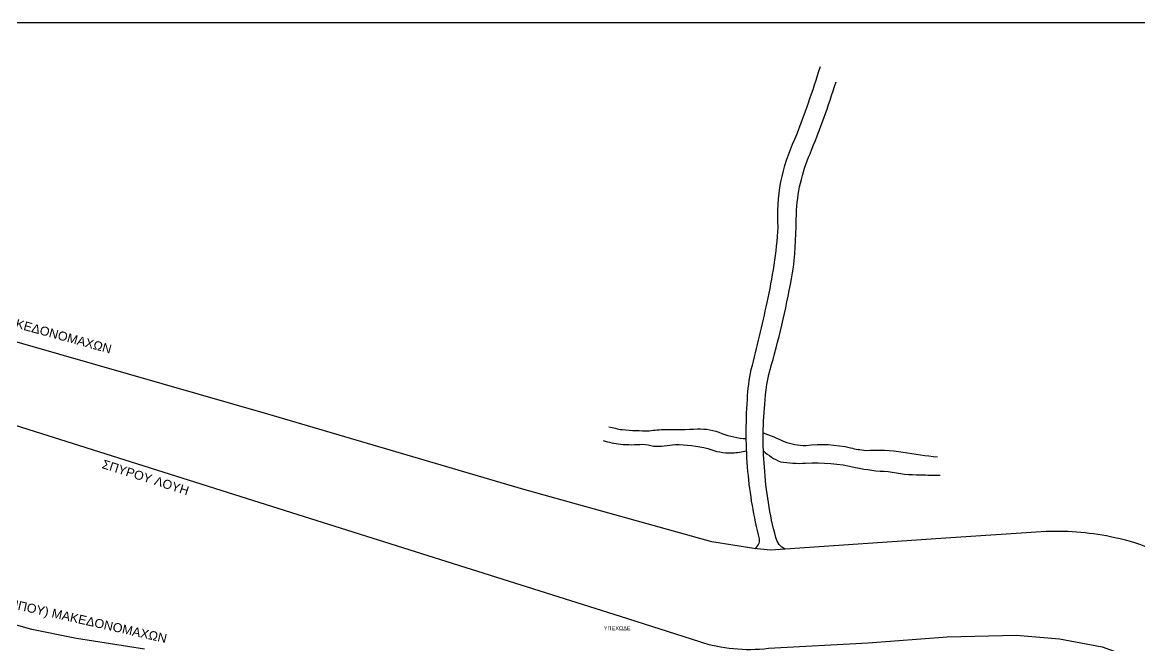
# Model space of a CAD drawing. Header units: millimetres. Extents: x 2999 to 5218, y 1863 to 2903.
# Drawn here: x 3547 to 4047, y 2610 to 2889 of the extents above; entities that cross this region are included whole.
import ezdxf

# ---------------------------------------------------------------- set-up
doc = ezdxf.new("R2010")
doc.units = ezdxf.units.MM
doc.header["$LTSCALE"] = 0.5
doc.layers.add('Επιγραφές - Σχήματα', color=7, linetype='Continuous')
doc.layers.add('Υπόβαθρο ΔΕΗ', color=7, linetype='Continuous')
doc.styles.get("Standard").update_dxf_attribs({"font": 'ARIAL.TTF'})

msp = doc.modelspace()

# ---------------------------------------------------------------- linework, layer by layer
at = {"layer": 'Επιγραφές - Σχήματα'}
msp.add_lwpolyline([(3017.22, 2889.47), (5045.69, 2889.47), (5045.69, 1887.75), (3017.22, 1887.75)], close=True, dxfattribs=at)
at = {"layer": 'Υπόβαθρο ΔΕΗ'}
for points in [[(3164.12, 2883.67), (3167.25, 2871.76, 0.063346), (3173.89, 2855.3, 0.000157), (3183.12, 2838.82, 0.111186), (3189.49, 2831.74), (3197.82, 2824.01, 0.107355), (3213.91, 2814.51), (3248.54, 2802.39), (3298.44, 2786.79), (3489.1, 2726.39), (3662.01, 2671.76), (3814.81, 2623.48), (3850.29, 2612.15, 0.106038), (3881.19, 2609.12), (3925.89, 2611.53), (3961.26, 2614.3), (3992.13, 2615.03), (4011.55, 2613.36), (4030.59, 2609.73), (4041.41, 2605.94, -0.07415), (4057.19, 2597.64, 0.043078)], [(4528.43, 2637.49), (4446.66, 2528.22), (4387.79, 2448.52, -0.360241), (4367.54, 2443.5), (4362.52, 2445.7), (4300.98, 2487.37), (4179.79, 2569.34), (4071.51, 2643.53, 0.09764), (4036.29, 2658.68, 0.061427), (4005.54, 2661.41), (3958.42, 2658.24), (3888.71, 2653.54), (3882.1, 2653.09), (3874.64, 2653.82), (3855.85, 2656.75), (3771.67, 2680.22), (3657.12, 2714), (3422.56, 2781.29), (3250.72, 2832.76), (3227.77, 2842.56, -0.172979), (3197.81, 2870.27), (3190.77, 2883.51)], [(3875.1, 2653.78, 0.29803), (3877.17, 2658.14, -0.038935), (3872.04, 2688.38, -0.038697), (3871.77, 2720.51, -0.043038), (3873.55, 2734.05, 0.012097), (3880.62, 2763.99, 0.038057), (3885.62, 2797.77, -0.129258), (3893.1, 2837.22, 0.019383), (3904.45, 2869.71, -2.208715)], [(3888.78, 2653.54, -0.23324), (3884.5, 2658.72, -0.048648), (3879.39, 2690.27, -0.047946), (3879.74, 2720.28, -0.062372), (3883.27, 2738.52, 0.025577), (3892.45, 2779.87, 0.02041), (3893.74, 2803.68, -0.092674), (3899.85, 2830.64, 0.021077), (3911.47, 2862.81, -21.639353)], [(3809.7, 2708.38, 0.021753), (3815.81, 2707.05, 0.022643), (3827.86, 2706.56, -0.037231), (3834.94, 2707.11, 0.012462), (3849.43, 2707.35, -0.120828), (3860.3, 2705.35, 0.079805), (3871.3, 2703.06, -1.090285)], [(3807.25, 2702.19, 0.05516), (3814.99, 2700.59, 0.049716), (3824.92, 2700.55, -0.046472), (3829.77, 2699.62, 0.041643), (3839.41, 2700.39, -0.062227), (3854.12, 2698.65, 0.11144), (3865, 2696.67, 0.029637), (3871.46, 2697.5, 0.001881)], [(3878.85, 2705.65, -0.024249), (3888.3, 2701.69, 0.079522), (3897.92, 2699.92, -0.094171), (3917.97, 2698.9, 0.031623), (3924.7, 2697.77, -0.056531), (3941.56, 2697, 0.025822), (3956.95, 2694.89, 1.613275)], [(3878.94, 2697.53, 0.081391), (3886.59, 2692.65, 0.048996), (3897.82, 2692.02, -0.075817), (3920.21, 2690.16, 0.049912), (3934.88, 2688.35, 0.05818), (3949.36, 2686.84, 0.011736), (3958.05, 2686.66, -0.858125)]]:
    msp.add_lwpolyline(points, format="xyb", dxfattribs=at)
msp.add_lwpolyline([(3601.99, 2608.82), (3571.53, 2613.57), (3551.51, 2617.57), (3538.81, 2621.19), (3487.08, 2636.41), (3401.63, 2661.5), (3368.87, 2671.7), (3345.55, 2678.75), (3291.97, 2687.96), (3235.4, 2686.65), (3186.95, 2685.88), (3180.21, 2746.99), (3170.84, 2826.6)], dxfattribs=at)

# ---------------------------------------------------------------- texts
at = {"layer": 'Επιγραφές - Σχήματα', "char_height": 4, "attachment_point": 1}
for s, insert, width, rotation in [('ΜΑΚΕΔΟΝΟΜΑΧΩΝ', (3536.84, 2758.85), 15.1545, 344.6633), ('ΣΠΥΡΟΥ ΛΟΥΗ', (3583.75, 2693.74), 40.2743, 342.2785), ('(ΟΛΥΜΠΟΥ) ΜΑΚΕΔΟΝΟΜΑΧΩΝ', (3527.96, 2634.42), 87.6585, 347.2699)]:
    msp.add_mtext(s, dxfattribs=dict(at, insert=insert, width=width, rotation=rotation))
at = {"layer": 'Επιγραφές - Σχήματα', "color": 1, "ltscale": 0.2, "insert": (3807.46, 2619.04), "char_height": 1.8, "width": 11.4663, "attachment_point": 1}
msp.add_mtext('ΥΠΕΧΩΔΕ', dxfattribs=at)

doc.saveas('drawing.dxf')
